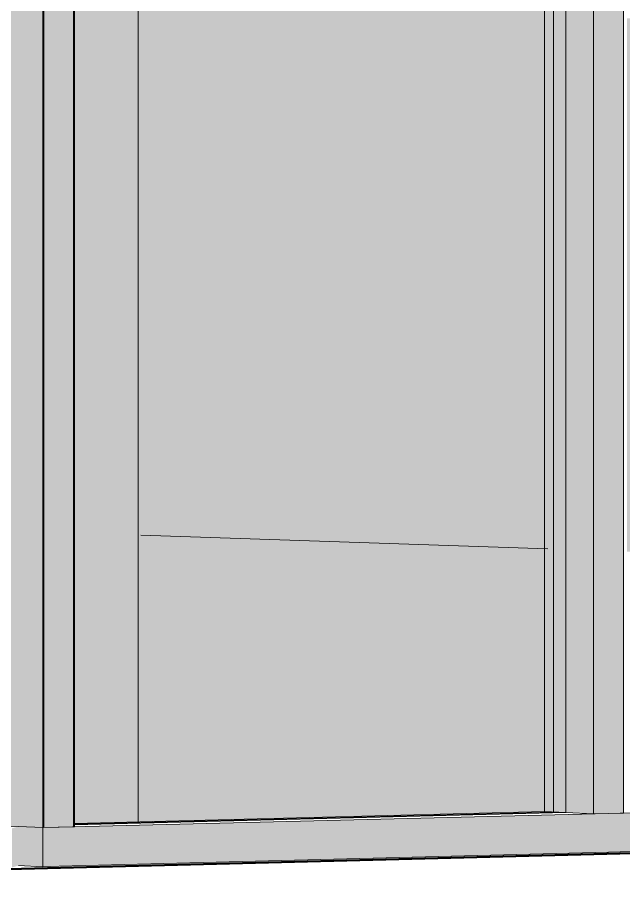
# Model space of a CAD drawing. Header units: inches. Extents: x 31213 to 31218, y -65 to 66.
# Drawn here: x 31215.08099 to 31215.10049, y 65.95739 to 65.98573 of the extents above; entities that cross this region are included whole.
import ezdxf

# ---------------------------------------------------------------- set-up
doc = ezdxf.new("R2010")
doc.units = ezdxf.units.IN
doc.header["$MEASUREMENT"] = 0
doc.linetypes.add('Hidden', pattern=[0.28125, 0.1875, -0.09375])
for name, color, linetype, lineweight in [('A-GLAZ-CURT', 52, 'Continuous', 9), ('A-GLAZ-CWMG', 51, 'Continuous', 9), ('A-PROP-SBCK', 71, 'Hidden', 50), ('Q-CASE', 31, 'Continuous', 9), ('S-COLS', 52, 'Continuous', 9)]:
    doc.layers.add(name, color=color, linetype=linetype, lineweight=lineweight)

msp = doc.modelspace()

# ---------------------------------------------------------------- hatches: boundary and pattern name
at = {"layer": 'A-GLAZ-CURT', "transparency": 33554458}
msp.add_hatch(color=256, dxfattribs=at).paths.add_polyline_path([(31215.082814, 65.959753), (31215.09863, 65.960147), (31215.09863, 66.018681), (31215.082814, 66.018866), (31215.082814, 65.960124)], flags=0)
at = {"layer": 'A-GLAZ-CWMG'}
for points in [[(31215.080022, 65.959677), (31215.081011, 65.959702), (31215.081011, 66.01952), (31215.080022, 66.019531), (31215.080022, 65.959761)], [(31215.081795, 65.959667), (31215.081795, 66.019536), (31215.081011, 66.01952), (31215.081011, 65.959702)], [(31215.081795, 65.959667), (31215.082783, 65.959692), (31215.082783, 66.019524), (31215.081795, 66.019536), (31215.081795, 65.964403)], [(31215.081826, 65.959668), (31215.081826, 66.018906), (31215.081042, 66.01889), (31215.081042, 65.959702)], [(31215.081826, 65.959668), (31215.082814, 65.959693), (31215.082814, 66.018894), (31215.081826, 66.018906), (31215.081826, 65.964403)], [(31215.09863, 65.960147), (31215.09863, 66.018681), (31215.097941, 66.018667), (31215.097941, 65.960177)], [(31215.099519, 65.960109), (31215.099519, 66.018699), (31215.09863, 66.01865), (31215.09863, 65.960147), (31215.099236, 65.960121)], [(31215.099519, 65.960109), (31215.100485, 65.960133), (31215.100485, 66.018687), (31215.099519, 66.018699), (31215.099519, 65.97298)], [(31215.100002, 65.958875), (31215.117302, 65.95932), (31215.117302, 65.960553), (31215.100002, 65.960121)], [(31215.08232, 65.95842), (31215.100002, 65.958875), (31215.100002, 65.960121), (31215.08232, 65.95968)], [(31215.080805, 65.958381), (31215.081011, 65.958442), (31215.081011, 65.959702), (31215.080805, 65.959642)], [(31215.081795, 65.958407), (31215.081795, 65.959667), (31215.081011, 65.959702), (31215.081011, 65.958442), (31215.081216, 65.958433)], [(31215.081795, 65.958407), (31215.08232, 65.95842), (31215.08232, 65.95968), (31215.081795, 65.959667)]]:
    msp.add_hatch(color=256, dxfattribs=at).paths.add_polyline_path(points, flags=0)
at = {"layer": 'Q-CASE'}
h = msp.add_hatch(color=256, dxfattribs=at)
h.paths.add_polyline_path([(31215.102819, 65.96847), (31215.102819, 65.985668), (31215.1006, 65.985702), (31215.1006, 65.968545), (31215.101658, 65.968509)], flags=0)
h.paths.add_polyline_path([(31215.098051, 65.96863), (31215.098051, 65.985741), (31215.084956, 65.985941), (31215.084956, 65.96907), (31215.092917, 65.968803)], flags=0)
h.paths.add_polyline_path([(31215.079333, 65.985592), (31215.079333, 65.986027), (31215.077958, 65.986048), (31215.077958, 65.985614)], flags=0)
at = {"layer": 'S-COLS'}
h = msp.add_hatch(color=256, dxfattribs=at)
h.paths.add_polyline_path([(31215.082817, 65.959799), (31215.084753, 65.959847), (31215.084753, 65.987156), (31215.082817, 65.987138), (31215.082817, 65.960122)], flags=0)
h.paths.add_polyline_path([(31215.082817, 65.9891), (31215.084753, 65.989113), (31215.084753, 66.017333), (31215.082817, 66.017354), (31215.082817, 65.990139)], flags=0)
h.paths.add_polyline_path([(31215.084753, 66.020131), (31215.084753, 66.048152), (31215.082817, 66.04821), (31215.082817, 66.020155), (31215.084367, 66.020135)], flags=0)
h = msp.add_hatch(color=256, dxfattribs=at)
h.paths.add_polyline_path([(31215.084753, 65.959847), (31215.084859, 65.95985), (31215.084842, 65.987156), (31215.084753, 65.987138), (31215.084753, 65.960122)], flags=0)
h.paths.add_polyline_path([(31215.084753, 65.989113), (31215.084859, 65.989117), (31215.084842, 66.017332), (31215.084753, 66.017333), (31215.084753, 65.989114)], flags=0)
h.paths.add_polyline_path([(31215.084859, 66.020129), (31215.084842, 66.048149), (31215.084753, 66.048152), (31215.084781, 66.02013), (31215.084848, 66.020129)], flags=0)

# ---------------------------------------------------------------- linework, layer by layer
at = {"layer": 'A-GLAZ-CURT'}
for p, q in [((31215.098236, 66.018673), (31215.098236, 65.960164)), ((31215.09863, 65.960147), (31215.09863, 66.018681)), ((31215.082814, 65.959753), (31215.09863, 65.960147)), ((31215.098236, 65.960164), (31215.082815, 65.95978)), ((31215.098236, 65.960164), (31215.09863, 65.960147))]:
    msp.add_line(p, q, dxfattribs=at)
at = {"layer": 'A-GLAZ-CWMG'}
for p, q in [((31215.081795, 66.019536), (31215.081795, 65.959667)), ((31215.082783, 66.019524), (31215.082783, 65.959692)), ((31215.081826, 66.018906), (31215.081826, 65.959668)), ((31215.082814, 66.018894), (31215.082814, 65.959693)), ((31215.097941, 65.960177), (31215.097941, 66.018667)), ((31215.099519, 66.018699), (31215.099519, 65.960109)), ((31215.100485, 66.018687), (31215.100485, 65.960133)), ((31215.100002, 65.960121), (31215.117302, 65.960553)), ((31215.08232, 65.95968), (31215.100002, 65.960121)), ((31215.082815, 65.9598), (31215.097941, 65.960177)), ((31215.09863, 65.960147), (31215.097941, 65.960177)), ((31215.099519, 65.960109), (31215.09863, 65.960147)), ((31215.100485, 65.960133), (31215.099519, 65.960109)), ((31215.081011, 65.959702), (31215.080022, 65.959677)), ((31215.081795, 65.959667), (31215.081011, 65.959702)), ((31215.081795, 65.959667), (31215.081011, 65.959702)), ((31215.082783, 65.959692), (31215.081795, 65.959667)), ((31215.081795, 65.959667), (31215.08232, 65.95968)), ((31215.081795, 65.958407), (31215.081795, 65.959667)), ((31215.082814, 65.959693), (31215.081826, 65.959668)), ((31215.100002, 65.958875), (31215.117302, 65.95932)), ((31215.08232, 65.95842), (31215.100002, 65.958875)), ((31215.081011, 65.958442), (31215.081795, 65.958407)), ((31215.081795, 65.958407), (31215.08232, 65.95842))]:
    msp.add_line(p, q, dxfattribs=at)
at = {"layer": 'A-PROP-SBCK', "linetype": 'Continuous'}
msp.add_line((31215.582821, 65.971258), (31214.465553, 65.942476), dxfattribs=at)
at = {"layer": 'Q-CASE'}
msp.add_line((31215.098051, 65.96863), (31215.084954, 65.96907), dxfattribs=at)
at = {"layer": 'S-COLS'}
msp.add_line((31215.084862, 65.987157), (31215.084862, 65.95985), dxfattribs=at)

doc.saveas('drawing.dxf')
